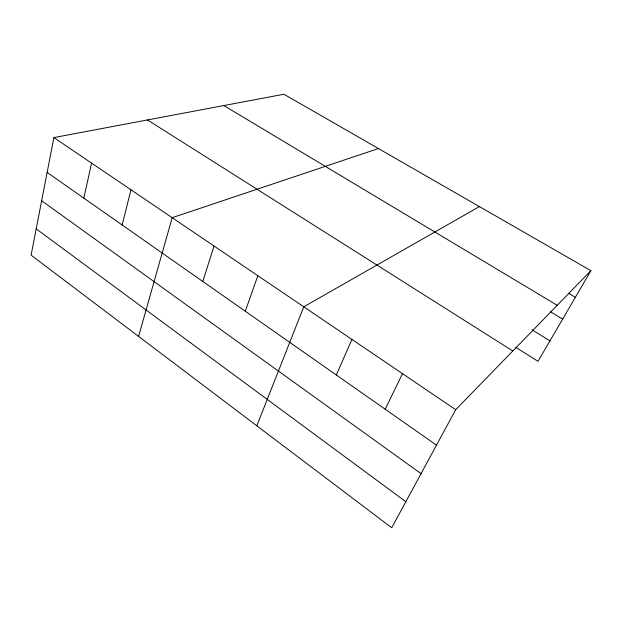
<?xml version="1.0" encoding="UTF-8"?>
<svg xmlns="http://www.w3.org/2000/svg" width="622" height="622" viewBox="0 0 622 622"><rect width="100%" height="100%" fill="white"/><g stroke="black" fill="none" stroke-linecap="round" stroke-linejoin="round"><path stroke-width="0.93" d="M53.889 137.579L31.1 255.152L391.728 527.767L455.708 409.704L590.9 270.671L283.92 94.233L53.889 137.579L455.708 409.704M83.83 198.146L91.582 163.104M122.145 224.985L130.978 189.788M138.582 336.401L172.193 217.692L378.44 148.557M202.803 281.478L214.046 246.04M245.278 311.225L257.85 275.709M256.824 425.79L303.761 306.802L479.406 206.59M336.323 374.98L351.928 339.425M385.181 409.206L402.512 373.682M590.9 270.671L538.014 361.328L515.902 347.403M568.695 293.382L575.358 297.316M223.819 105.553L557.226 305.309M550.416 311.715L562.646 319.102M531.997 329.769L549.957 340.856M147.476 119.937L512.808 350.979M47.132 172.442L436.504 445.15M41.643 200.75L421.055 473.653M36.193 228.857L405.847 501.721"/></g></svg>
